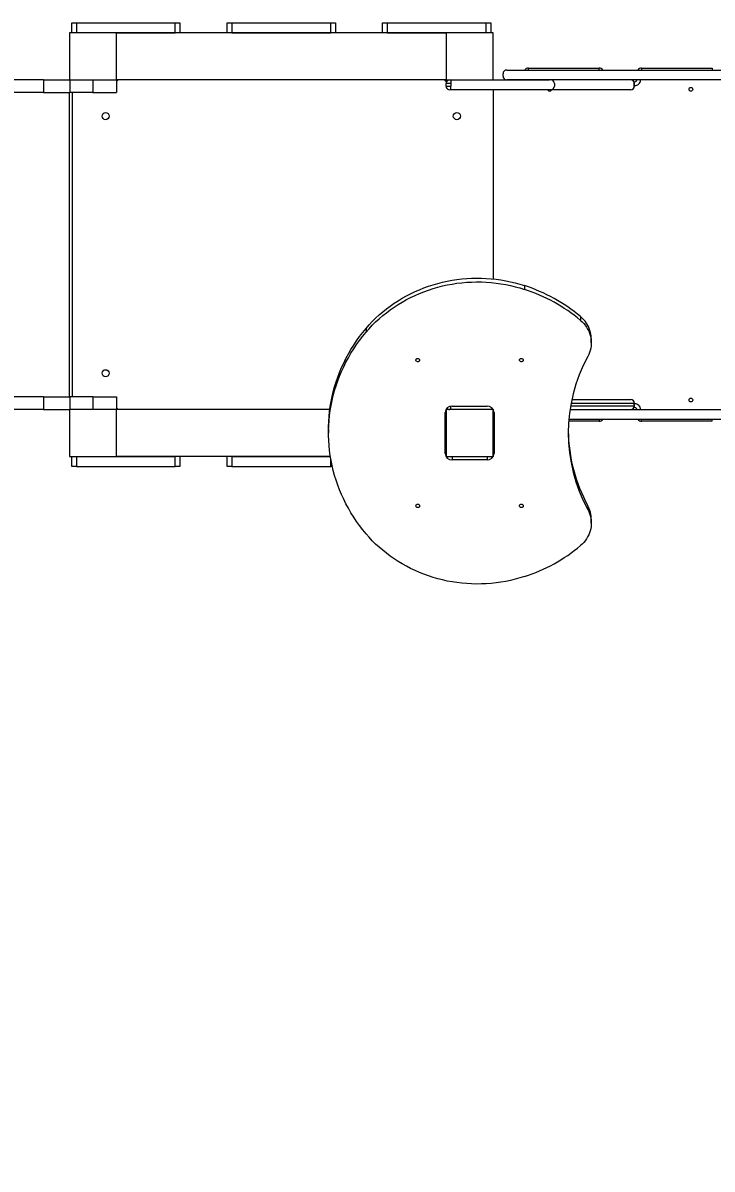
# Model space of a CAD drawing. Header units: millimetres. Extents: x -5377 to 4858, y -4782 to 4333.
# Drawn here: x 325 to 1789, y -2042 to 393 of the extents above; entities that cross this region are included whole.
import ezdxf

# ---------------------------------------------------------------- set-up
doc = ezdxf.new("R2010")
doc.units = ezdxf.units.MM
for name, color, linetype in [('DIKOM_ОБЪЕКТ', 7, 'Continuous'), ('DIKOM_РАЗМЕР_ЗОНА', 7, 'Continuous'), ('DIKOM_РАЗМЕР_ОБЪЕКТА', 7, 'Continuous')]:
    doc.layers.add(name, color=color, linetype=linetype)
doc.styles.add('style1', font='arial.ttf', dxfattribs={"width": 0.8})
doc.dimstyles.new('1-50', dxfattribs={"dimtxt": 300, "dimasz": 200, "dimexe": 100, "dimexo": 0, "dimgap": 100, "dimtad": 1, "dimtxsty": 'style1', "dimcen": 200, "dimclrd": 7, "dimclre": 7, "dimclrt": 7, "dimadec": 1, "dimazin": 2, "dimtfac": 1, "dimtmove": 0, "dimatfit": 2, "dimfxl": 0, "dimlwd": 25, "dimlwe": 18, "dimarcsym": 0})

# ---------------------------------------------------------------- blocks, each defined once
blk = doc.blocks.new('*D9')
at = {"layer": 'Defpoints', "color": 0, "transparency": 16777216}
for p in [(-2209.8, -428.5), (3333.7, -428.5), (3333.7, -3867.6)]:
    blk.add_point(p, dxfattribs=at)
at = {"layer": 'DIKOM_РАЗМЕР_ОБЪЕКТА', "color": 7, "lineweight": 18, "transparency": 16777216}
for p, q in [((-2209.8, -428.5), (-2209.8, -3967.6)), ((3333.7, -428.5), (3333.7, -3967.6))]:
    blk.add_line(p, q, dxfattribs=at)
at = {"layer": 'DIKOM_РАЗМЕР_ОБЪЕКТА', "color": 7, "lineweight": 25, "transparency": 16777216}
blk.add_line((-2009.8, -3867.6), (3133.7, -3867.6), dxfattribs=at)
at = {"layer": 'DIKOM_РАЗМЕР_ОБЪЕКТА', "color": 7, "transparency": 16777216}
for points in [[(-2009.8, -3834.2), (-2009.8, -3900.9), (-2209.8, -3867.6)], [(3133.7, -3834.2), (3133.7, -3900.9), (3333.7, -3867.6)]]:
    blk.add_solid(points, dxfattribs=at)
at = {"layer": 'DIKOM_РАЗМЕР_ОБЪЕКТА', "color": 7, "transparency": 16777216, "insert": (358, -3614.4), "char_height": 300, "attachment_point": 5, "style": 'style1'}
blk.add_mtext('5550', dxfattribs=at)
blk = doc.blocks.new('*D11')
at = {"layer": 'Defpoints', "color": 0, "transparency": 16777216}
for p in [(4858, -406.6), (-3666.6, -928.5), (4858, -4682.3)]:
    blk.add_point(p, dxfattribs=at)
at = {"layer": 'DIKOM_РАЗМЕР_ЗОНА', "color": 7, "lineweight": 18, "transparency": 16777216}
for p, q in [((4858, -406.6), (4858, -4782.3)), ((-3666.6, -928.5), (-3666.6, -4782.3))]:
    blk.add_line(p, q, dxfattribs=at)
at = {"layer": 'DIKOM_РАЗМЕР_ЗОНА', "color": 7, "lineweight": 25, "transparency": 16777216}
blk.add_line((-3466.6, -4682.3), (4658, -4682.3), dxfattribs=at)
at = {"layer": 'DIKOM_РАЗМЕР_ЗОНА', "color": 7, "transparency": 16777216}
for points in [[(-3466.6, -4649), (-3466.6, -4715.6), (-3666.6, -4682.3)], [(4658, -4649), (4658, -4715.6), (4858, -4682.3)]]:
    blk.add_solid(points, dxfattribs=at)
at = {"layer": 'DIKOM_РАЗМЕР_ЗОНА', "color": 7, "transparency": 16777216, "insert": (316.7, -4429.1), "char_height": 300, "attachment_point": 5, "style": 'style1'}
blk.add_mtext('8500', dxfattribs=at)

msp = doc.modelspace()

# ---------------------------------------------------------------- linework, layer by layer
at = {"layer": 'DIKOM_ОБЪЕКТ', "color": 7, "linetype": 'Continuous', "lineweight": 15}
for p, q in [((429.05, 371.503), (429.05, 392.503)), ((429.05, 392.503), (439.05, 392.503)), ((439.05, 392.503), (439.05, 371.503)), ((439.05, 392.503), (649.05, 392.503)), ((649.05, 371.503), (649.05, 392.503)), ((649.05, 392.503), (659.05, 392.503)), ((659.05, 392.503), (659.05, 371.503)), ((759.05, 371.503), (759.05, 392.503)), ((759.05, 392.503), (769.05, 392.503)), ((769.05, 392.503), (769.05, 371.503)), ((769.05, 392.503), (979.05, 392.503)), ((979.05, 371.503), (979.05, 392.503)), ((979.05, 392.503), (989.05, 392.503)), ((989.05, 392.503), (989.05, 371.503)), ((1089.05, 371.503), (1089.05, 392.503)), ((1089.05, 392.503), (1099.05, 392.503)), ((1099.05, 392.503), (1099.05, 371.503)), ((1099.05, 392.503), (1309.05, 392.503)), ((1309.05, 371.503), (1309.05, 392.503)), ((1309.05, 392.503), (1319.05, 392.503)), ((1319.05, 392.503), (1319.05, 371.503)), ((524.05, 371.503), (424.05, 371.503)), ((424.05, 371.503), (424.05, 271.503)), ((524.05, 371.503), (649.05, 371.503)), ((1224.05, 371.503), (524.05, 371.503)), ((524.05, 271.503), (524.05, 371.503)), ((769.05, 371.503), (979.05, 371.503)), ((1099.05, 371.503), (1224.05, 371.503)), ((1224.05, 371.503), (1224.05, 271.503)), ((1324.05, 371.503), (1224.05, 371.503)), ((1324.05, 271.503), (1324.05, 371.503)), ((1353.05, 292.503), (2226.05, 292.503)), ((1399.05, 296.503), (1549.05, 296.503)), ((1399.05, 292.503), (1399.05, 296.503)), ((1549.05, 292.503), (1549.05, 296.503)), ((1639.05, 296.503), (1789.05, 296.503)), ((1639.05, 296.503), (1639.05, 292.503)), ((1789.05, 296.503), (1789.05, 292.503)), ((369.186, 271.503), (-65.95, 271.503)), ((369.186, 271.503), (369.186, 244.503)), ((369.186, 271.503), (424.05, 271.503)), ((424.05, 271.503), (524.05, 271.503)), ((425.417, 271.503), (425.417, 244.503)), ((474.05, 271.503), (474.05, 244.503)), ((1224.05, 271.503), (524.05, 271.503)), ((524.05, 271.503), (524.05, 244.503)), ((1224.05, 271.503), (1324.05, 271.503)), ((1234.05, 271.503), (1234.05, 263.503)), ((1324.05, 271.503), (1444.05, 271.503)), ((1345.05, 279.503), (1345.05, 284.503)), ((2226.05, 271.503), (1353.05, 271.503)), ((369.186, 244.503), (-65.95, 244.503)), ((369.186, 244.503), (425.417, 244.503)), ((424.05, -401.497), (424.05, 244.503)), ((474.05, 244.503), (425.417, 244.503)), ((430.05, 244.503), (430.05, -401.497)), ((474.05, 244.503), (524.05, 244.503)), ((1234.05, 263.503), (1224.05, 263.503)), ((1224.05, 258.503), (1224.05, 263.503)), ((1224.05, 258.503), (1234.05, 258.503)), ((1234.05, 250.503), (1232.05, 250.503)), ((1234.05, 263.503), (1234.05, 258.503)), ((1234.05, 250.503), (1234.05, 258.503)), ((1444.05, 250.503), (1234.05, 250.503)), ((1324.05, 250.503), (1324.05, -151.328)), ((1446.05, 250.503), (1444.05, 250.503)), ((1458.594, 250.503), (1446.05, 250.503)), ((1454.05, 263.503), (1454.05, 258.503)), ((1616.427, 250.503), (1458.594, 250.503)), ((1616.548, 250.503), (1616.427, 250.503)), ((1623.945, 258.503), (1623.945, 263.503)), ((1624.548, 263.503), (1623.945, 263.503)), ((1623.945, 258.503), (1624.548, 258.503)), ((1624.548, 258.503), (1624.548, 263.503)), ((1390.826, -165.492), (1390.826, -173.517)), ((1509.603, -231.151), (1509.603, -239.176)), ((1054.158, -256.404), (1054.158, -264.429)), ((1532.499, -287.027), (1532.499, -279.001)), ((369.186, -401.497), (-65.95, -401.497)), ((369.186, -401.497), (369.186, -428.497)), ((369.186, -401.497), (425.417, -401.497)), ((425.417, -401.497), (425.417, -428.497)), ((474.05, -401.497), (425.417, -401.497)), ((474.05, -401.497), (474.05, -428.497)), ((474.05, -401.497), (524.05, -401.497)), ((524.05, -401.497), (524.05, -428.497)), ((1491.123, -407.497), (1616.427, -407.497)), ((1616.427, -407.497), (1616.548, -407.497)), ((369.186, -428.497), (-65.95, -428.497)), ((369.186, -428.497), (424.05, -428.497)), ((524.05, -428.497), (424.05, -428.497)), ((424.05, -428.497), (424.05, -528.497)), ((977.3, -428.497), (524.05, -428.497)), ((524.05, -528.497), (524.05, -428.497)), ((1222.05, -521.825), (1222.05, -435.031)), ((1224.05, -428.116), (1224.05, -428.497)), ((1324.05, -428.497), (1224.05, -428.497)), ((1224.05, -428.497), (1224.05, -528.497)), ((1234.05, -428.497), (1234.05, -421.45)), ((1237.05, -421.17), (1311.05, -421.17)), ((1324.05, -428.116), (1324.05, -428.497)), ((1324.05, -528.497), (1324.05, -428.497)), ((1326.05, -435.031), (1326.05, -521.825)), ((1487.283, -428.497), (2226.05, -428.497)), ((1488.585, -420.497), (1623.945, -420.497)), ((1623.945, -415.497), (1489.498, -415.497)), ((1623.945, -420.497), (1623.945, -415.497)), ((1624.548, -415.497), (1623.945, -415.497)), ((1623.945, -420.497), (1624.548, -420.497)), ((1624.548, -420.497), (1624.548, -415.497)), ((1549.05, -453.497), (1484.476, -453.497)), ((2226.05, -449.497), (1484.798, -449.497)), ((1549.05, -449.497), (1549.05, -453.497)), ((1639.05, -453.497), (1639.05, -449.497)), ((1789.05, -453.497), (1639.05, -453.497)), ((1789.05, -453.497), (1789.05, -449.497)), ((974.561, -470.402), (974.561, -478.428)), ((424.05, -528.497), (524.05, -528.497)), ((429.05, -549.497), (429.05, -528.497)), ((439.05, -528.497), (439.05, -549.497)), ((524.05, -528.497), (649.05, -528.497)), ((978.478, -528.497), (524.05, -528.497)), ((649.05, -549.497), (649.05, -528.497)), ((659.05, -528.497), (659.05, -549.497)), ((759.05, -549.497), (759.05, -528.497)), ((769.05, -528.497), (769.05, -549.497)), ((769.05, -528.497), (978.478, -528.497)), ((979.05, -549.497), (979.05, -532.009)), ((1224.05, -528.497), (1324.05, -528.497)), ((1237.05, -528.497), (1237.05, -535.686)), ((1311.05, -528.497), (1311.05, -535.686)), ((439.05, -549.497), (429.05, -549.497)), ((439.05, -549.497), (649.05, -549.497)), ((659.05, -549.497), (649.05, -549.497)), ((769.05, -549.497), (759.05, -549.497)), ((769.05, -549.497), (979.05, -549.497)), ((982.495, -549.497), (979.05, -549.497)), ((1311.05, -535.686), (1237.05, -535.686)), ((1525.093, -632.845), (1525.093, -640.871)), ((1532.499, -669.829), (1532.499, -661.804))]:
    msp.add_line(p, q, dxfattribs=at)
at = {"layer": 'DIKOM_ОБЪЕКТ', "color": 7, "linetype": 'Continuous', "lineweight": 15, "flags": 128}
for points in [[(1621.05, 271.503), (1621.246, 270.267), (1621.402, 269.862)], [(1054.158, -256.404), (1060.696, -248.923), (1067.512, -241.658), (1074.596, -234.614), (1081.94, -227.802), (1089.535, -221.23), (1097.373, -214.905), (1105.443, -208.835), (1113.736, -203.027), (1122.242, -197.488), (1130.951, -192.226), (1139.852, -187.245), (1148.934, -182.553), (1158.187, -178.155), (1167.6, -174.056), (1177.161, -170.261), (1186.858, -166.774), (1196.681, -163.601), (1206.617, -160.744), (1216.654, -158.208), (1226.78, -155.994), (1236.983, -154.107), (1247.251, -152.547), (1257.571, -151.318), (1267.931, -150.42), (1278.318, -149.854), (1288.721, -149.622), (1299.126, -149.724), (1309.521, -150.158), (1319.893, -150.926), (1330.23, -152.025), (1340.52, -153.456), (1350.75, -155.215), (1360.907, -157.3), (1370.981, -159.711), (1380.958, -162.442), (1390.826, -165.492)], [(1054.158, -264.429), (1060.696, -256.949), (1067.512, -249.683), (1074.596, -242.64), (1081.94, -235.828), (1089.535, -229.255), (1097.373, -222.93), (1105.443, -216.86), (1113.736, -211.052), (1122.242, -205.514), (1130.951, -200.251), (1139.852, -195.271), (1148.934, -190.578), (1158.187, -186.18), (1167.6, -182.081), (1177.161, -178.286), (1186.858, -174.8), (1196.681, -171.626), (1206.617, -168.77), (1216.654, -166.233), (1226.78, -164.02), (1236.983, -162.132), (1247.251, -160.573), (1257.571, -159.343), (1267.931, -158.445), (1278.318, -157.88), (1288.721, -157.648), (1299.126, -157.749), (1309.521, -158.184), (1319.893, -158.951), (1330.23, -160.051), (1340.52, -161.481), (1350.75, -163.24), (1360.907, -165.326), (1370.981, -167.736), (1380.958, -170.468), (1390.826, -173.517)], [(1509.603, -239.176), (1513.208, -242.434), (1516.55, -245.923), (1519.611, -249.625), (1522.377, -253.521), (1524.831, -257.591), (1526.963, -261.813), (1528.759, -266.167), (1530.212, -270.628), (1531.314, -275.175), (1532.059, -279.784), (1532.443, -284.429), (1532.463, -289.089), (1532.121, -293.737), (1531.418, -298.351), (1530.357, -302.906), (1528.944, -307.379), (1527.186, -311.746), (1525.093, -315.985)], [(974.561, -470.402), (974.605, -465.043), (974.962, -454.328), (975.676, -443.63), (976.747, -432.956), (978.172, -422.318), (979.951, -411.725), (982.082, -401.189), (984.564, -390.717), (987.393, -380.322), (990.567, -370.012), (994.083, -359.797), (997.938, -349.686), (1002.128, -339.691), (1006.649, -329.819), (1011.497, -320.081), (1016.667, -310.485), (1022.154, -301.041), (1027.954, -291.758), (1034.06, -282.644), (1040.466, -273.708), (1047.168, -264.958), (1054.158, -256.404)], [(1054.158, -692.427), (1047.168, -683.872), (1040.466, -675.123), (1034.06, -666.187), (1027.954, -657.073), (1022.154, -647.789), (1016.667, -638.345), (1011.497, -628.749), (1006.649, -619.011), (1002.128, -609.14), (997.938, -599.144), (994.083, -589.034), (990.567, -578.819), (987.393, -568.509), (984.564, -558.113), (982.082, -547.642), (979.951, -537.105), (978.172, -526.513), (976.747, -515.874), (975.676, -505.201), (974.962, -494.502), (974.605, -483.788), (974.605, -473.068), (974.962, -462.354), (975.676, -451.655), (976.747, -440.981), (978.172, -430.343), (979.951, -419.751), (982.082, -409.214), (984.564, -398.743), (987.393, -388.347), (990.567, -378.037), (994.083, -367.822), (997.938, -357.712), (1002.128, -347.716), (1006.649, -337.845), (1011.497, -328.106), (1016.667, -318.511), (1022.154, -309.067), (1027.954, -299.783), (1034.06, -290.669), (1040.466, -281.733), (1047.168, -272.984), (1054.158, -264.429)], [(1164.05, -319.91), (1165.229, -320.075), (1166.303, -320.553), (1167.177, -321.302), (1167.773, -322.256), (1168.039, -323.331), (1167.95, -324.429), (1167.514, -325.455), (1166.771, -326.316), (1165.785, -326.937), (1164.646, -327.262), (1163.454, -327.262), (1162.314, -326.937), (1161.329, -326.316), (1160.586, -325.455), (1160.15, -324.429), (1160.061, -323.331), (1160.326, -322.256), (1160.923, -321.302), (1161.797, -320.553), (1162.871, -320.075), (1164.05, -319.91)], [(1384.05, -319.91), (1385.229, -320.075), (1386.303, -320.553), (1387.177, -321.302), (1387.773, -322.256), (1388.039, -323.331), (1387.95, -324.429), (1387.514, -325.455), (1386.771, -326.316), (1385.786, -326.937), (1384.646, -327.262), (1383.454, -327.262), (1382.314, -326.937), (1381.329, -326.316), (1380.586, -325.455), (1380.15, -324.429), (1380.061, -323.331), (1380.326, -322.256), (1380.923, -321.302), (1381.797, -320.553), (1382.871, -320.075), (1384.05, -319.91)], [(1621.402, -426.855), (1621.246, -427.261), (1621.05, -428.497)], [(1164.05, -629.553), (1165.229, -629.717), (1166.303, -630.195), (1167.177, -630.944), (1167.773, -631.899), (1168.039, -632.973), (1167.95, -634.072), (1167.514, -635.097), (1166.771, -635.959), (1165.785, -636.579), (1164.646, -636.904), (1163.454, -636.904), (1162.314, -636.579), (1161.329, -635.959), (1160.586, -635.097), (1160.15, -634.072), (1160.061, -632.973), (1160.326, -631.899), (1160.923, -630.944), (1161.797, -630.195), (1162.871, -629.717), (1164.05, -629.553)], [(1384.05, -629.553), (1385.229, -629.717), (1386.303, -630.195), (1387.177, -630.944), (1387.773, -631.899), (1388.039, -632.973), (1387.95, -634.072), (1387.514, -635.097), (1386.771, -635.959), (1385.786, -636.579), (1384.646, -636.904), (1383.454, -636.904), (1382.314, -636.579), (1381.329, -635.959), (1380.586, -635.097), (1380.15, -634.072), (1380.061, -632.973), (1380.326, -631.899), (1380.923, -630.944), (1381.797, -630.195), (1382.871, -629.717), (1384.05, -629.553)], [(1525.093, -640.871), (1527.186, -645.11), (1528.944, -649.477), (1530.357, -653.95), (1531.418, -658.505), (1532.121, -663.118), (1532.463, -667.767), (1532.443, -672.426), (1532.059, -677.072), (1531.314, -681.681), (1530.212, -686.227), (1528.759, -690.689), (1526.963, -695.043), (1524.831, -699.265), (1522.377, -703.335), (1519.611, -707.231), (1516.55, -710.933), (1513.208, -714.422), (1509.603, -717.68)], [(1390.826, -783.339), (1380.958, -786.388), (1370.981, -789.12), (1360.907, -791.53), (1350.75, -793.616), (1340.52, -795.375), (1330.23, -796.805), (1319.893, -797.904), (1309.521, -798.672), (1299.126, -799.107), (1288.721, -799.208), (1278.318, -798.976), (1267.931, -798.41), (1257.571, -797.513), (1247.251, -796.283), (1236.983, -794.724), (1226.78, -792.836), (1216.654, -790.623), (1206.617, -788.086), (1196.681, -785.229), (1186.858, -782.056), (1177.161, -778.57), (1167.6, -774.775), (1158.187, -770.676), (1148.934, -766.277), (1139.852, -761.585), (1130.951, -756.605), (1122.242, -751.342), (1113.736, -745.803), (1105.443, -739.996), (1097.373, -733.926), (1089.535, -727.6), (1081.94, -721.028), (1074.596, -714.216), (1067.512, -707.173), (1060.696, -699.907), (1054.158, -692.427)]]:
    msp.add_lwpolyline(points, dxfattribs=at)
at = {"layer": 'DIKOM_ОБЪЕКТ', "color": 7, "linetype": 'Continuous', "lineweight": 15}
for centre, radius in [((1744.05, 251.503), 4), ((501.05, 194.503), 7.5), ((1247.05, 194.503), 7.5), ((501.05, -351.497), 7.5), ((1744.05, -408.497), 4)]:
    msp.add_circle(centre, radius, dxfattribs=at)
for centre, radius, start, end in [((1353.05, 284.503), 8, 90, 180), ((1399.05, 286.503), 10, 90, 143.130102), ((1549.05, 286.503), 10, 36.869898, 90), ((1639.05, 286.503), 10, 90, 143.130102), ((516.05, 279.503), 14, 304.849905, 325.150095), ((1232.05, 279.503), 14, 214.849905, 240.005274), ((1232.05, 263.503), 8, 90, 180), ((1353.05, 279.503), 8, 180, 270), ((1446.05, 263.503), 8, 0, 90), ((1616.178, 263.737), 7.77, 358.274107, 88.164536), ((1616.548, 263.503), 8, 0, 90), ((1625.05, 271.503), 4, 242.288124, 0), ((1625.05, 271.503), 12, 267.600916, 0), ((1232.05, 258.503), 8, 180, 270), ((1444.05, 251.503), 4, 194.477512, 345.522488), ((1446.05, 258.503), 8, 270, 0), ((1616.178, 258.269), 7.77, 271.835519, 1.725865), ((1616.548, 258.503), 8, 270, 0), ((1280.763, -504.857), 356.767, 50.101734, 72.031057), ((1280.763, -512.882), 356.767, 50.101734, 72.031057), ((1469.926, -279.539), 62.575, 0.492774, 50.649524), ((1822.45, -478.428), 338.835, 151.352713, 208.647287), ((1616.178, -415.263), 7.77, 358.274286, 88.164224), ((1616.548, -415.497), 8, 0, 90), ((516.05, -436.497), 14, 34.849905, 55.150095), ((1236.502, -435.623), 14.464, 87.829454, 177.652064), ((1232.05, -420.497), 8, 220.492159, 270), ((1311.598, -435.624), 14.465, 2.348949, 92.169534), ((1616.178, -420.731), 7.77, 271.835528, 1.725962), ((1616.548, -420.497), 8, 270, 0), ((1625.05, -428.497), 4, 0, 117.711879), ((1625.05, -428.497), 12, 0, 92.399084), ((1549.05, -443.497), 10, 270, 323.130102), ((1639.05, -443.497), 10, 216.869898, 270), ((1824.235, -469.792), 340.694, 180.777603, 208.593586), ((1235.146, -513.759), 13.096, 180.177559, 212.083369), ((1236.502, -521.232), 14.464, 182.347936, 272.170546), ((1311.598, -521.232), 14.465, 267.830466, 357.651051), ((1312.951, -513.758), 13.099, 327.920954, 359.818118), ((1471.879, -661.881), 60.62, 0.073242, 28.618693), ((1280.761, -443.97), 356.77, 287.969037, 309.898128)]:
    msp.add_arc(centre, radius, start, end, dxfattribs=at)
for points, knots in [([(1620.146, 270.485), (1620.4, 270.783), (1620.903, 271.373), (1621.001, 271.46), (1621.05, 271.503)], [0, 0, 0, 0, 0.50329704, 1, 1, 1, 1]), ([(1621.05, -428.497), (1621.002, -428.454), (1620.907, -428.371), (1620.418, -427.797), (1620.177, -427.514)], [0, 0, 0, 0, 0.50862017, 1, 1, 1, 1])]:
    msp.add_open_spline(points, degree=3, knots=knots, dxfattribs=at)

# ---------------------------------------------------------------- dimensions: what is measured, and where the dimension line sits
at = {"layer": 'DIKOM_РАЗМЕР_ЗОНА'}
dim = msp.add_linear_dim(base=(4857.956, -4682.305), p1=(-3666.563, -928.497), p2=(4857.956, -406.623), text='8500', dimstyle='1-50', dxfattribs=at)
dim.commit()
dim.dimension.update_dxf_attribs({"geometry": '*D11', "text_midpoint": (316.742, -4682.305), "dimtype": 160})
at = {"layer": 'DIKOM_РАЗМЕР_ОБЪЕКТА'}
dim = msp.add_linear_dim(base=(3333.698, -3867.556), p1=(-2209.832, -428.497), p2=(3333.698, -428.497), text='5550', dimstyle='1-50', dxfattribs=at)
dim.commit()
dim.dimension.update_dxf_attribs({"geometry": '*D9', "text_midpoint": (357.999, -3867.556), "dimtype": 160})

doc.saveas('drawing.dxf')
